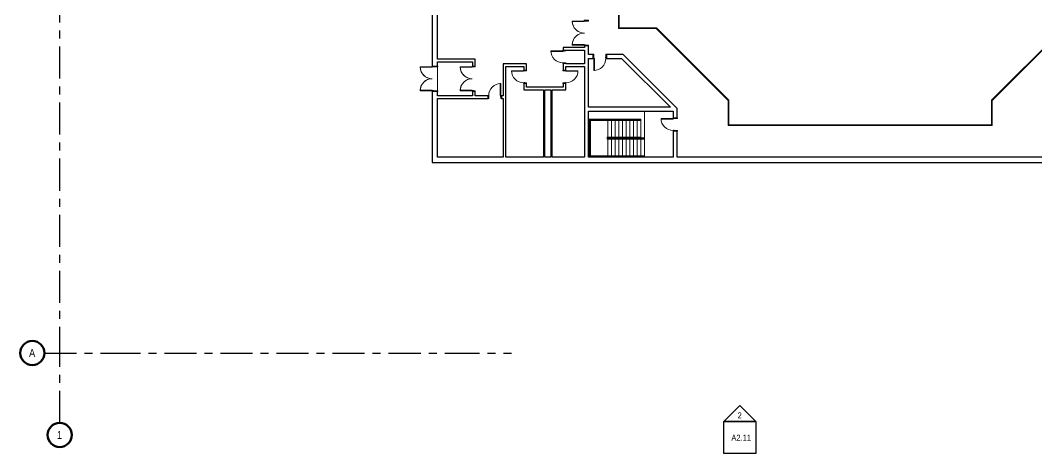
# Model space of a CAD drawing. Header units: inches. Extents: x -2612 to 2941, y -1924 to 1652.
# Drawn here: x -2612 to 434, y -1924 to -625 of the extents above; entities that cross this region are included whole.
import ezdxf

# ---------------------------------------------------------------- set-up
doc = ezdxf.new("R2010")
doc.units = ezdxf.units.IN
doc.header["$MEASUREMENT"] = 0
doc.linetypes.add('Grid Line', pattern=[168, 96, -24, 24, -24])
for name, color, linetype, lineweight in [('A-DOOR', 31, 'Continuous', 9), ('A-DOOR-FRAM', 31, 'Continuous', 15), ('A-FLOR', 192, 'Continuous', 9), ('A-FLOR-HRAL', 11, 'Continuous', 9), ('A-WALL', 113, 'Continuous', 9), ('G-ANNO-SYMB', 111, 'Continuous', 9), ('S-GRID', 1, 'Continuous', 9), ('S-GRID-IDEN', 1, 'Continuous', 50), ('S-STRS', 31, 'Continuous', 9)]:
    doc.layers.add(name, color=color, linetype=linetype, lineweight=lineweight)
doc.styles.add('Arial Narrow', font='ARIALN.TTF', dxfattribs={"height": 18})
doc.styles.add('Arial Narrow_1', font='ARIALN.TTF', dxfattribs={"height": 24})

# ---------------------------------------------------------------- blocks, each defined once
blk = doc.blocks.new('Door-Single_CE_ - HM Door-2_ HM Frame-5129041-LEVEL 1 - Map Export')
at = {"layer": 'A-DOOR'}
for p, q in [((18, 42.5), (16.25, 42.5)), ((16.25, 42.5), (16.25, 6.5)), ((18, 6.5), (18, 42.5)), ((16.25, 6.5), (18, 6.5))]:
    blk.add_line(p, q, dxfattribs=at)
at = {"layer": 'A-DOOR', "lineweight": 15}
for p, q in [((18, 42.5), (16.25, 42.5)), ((16.25, 42.5), (16.25, 6.5)), ((18, 6.5), (18, 42.5)), ((18, 6.5), (16.25, 6.5))]:
    blk.add_line(p, q, dxfattribs=at)
at = {"layer": 'A-DOOR'}
blk.add_arc((18, 6.5), 36, 90, 180.5, dxfattribs=at)
blk.add_arc((18, 6.5), 36, 90, 180.5, dxfattribs=at)
blk.add_arc((18, 6.5), 36, 90, 180.5, dxfattribs=at)
blk.add_arc((18, 6.5), 36, 90, 180.5, dxfattribs=at)
at = {"layer": 'A-DOOR-FRAM'}
for p, q in [((-18, 6.5), (-20, 6.5)), ((-20, 6.5), (-20, -6.5)), ((-18, 4.75), (-18, 6.5)), ((-17.5, 4.75), (-18, 4.75)), ((-18, -6.5), (-18, 2.75)), ((-18, 2.75), (-17.5, 2.75)), ((-17.5, 2.75), (-17.5, 4.75)), ((18, 4.75), (17.5, 4.75)), ((17.5, 4.75), (17.5, 2.75)), ((17.5, 2.75), (18, 2.75)), ((20, 6.5), (18, 6.5)), ((18, 6.5), (18, 4.75)), ((18, 2.75), (18, -6.5)), ((20, -6.5), (20, 6.5)), ((-20, -6.5), (-18, -6.5)), ((18, -6.5), (20, -6.5))]:
    blk.add_line(p, q, dxfattribs=at)
blk = doc.blocks.new('Railing - Railing-5147233-LEVEL 1 - Map Export')
at = {"layer": 'A-FLOR-HRAL'}
for p, q in [((-905.3, -923.2), (-851.3, -923.2)), ((-905.3, -1033.2), (-905.3, -923.2)), ((-903.3, -925.2), (-851.3, -925.2)), ((-903.3, -1031.2), (-903.3, -925.2)), ((-851.3, -923.2), (-752.3, -923.2)), ((-851.3, -925.2), (-752.3, -925.2)), ((-752.3, -923.2), (-752.3, -925.2)), ((-851.3, -1033.2), (-905.3, -1033.2)), ((-851.3, -1031.2), (-903.3, -1031.2)), ((-741.3, -1031.2), (-851.3, -1031.2)), ((-741.3, -1033.2), (-851.3, -1033.2))]:
    blk.add_line(p, q, dxfattribs=at)
blk = doc.blocks.new('Railing - Railing-5147237-LEVEL 1 - Map Export')
at = {"layer": 'A-FLOR-HRAL'}
for p, q in [((-853.3, -975.2), (-752.3, -975.2)), ((-853.3, -981.2), (-853.3, -975.2)), ((-851.3, -981.2), (-853.3, -981.2)), ((-852.3, -977.2), (-752.3, -977.2)), ((-851.3, -979.2), (-852.3, -979.2)), ((-829.2, -979.2), (-851.3, -979.2)), ((-741.3, -981.2), (-851.3, -981.2)), ((-752.3, -975.2), (-752.3, -977.2)), ((-741.3, -979.2), (-752.3, -979.2))]:
    blk.add_line(p, q, dxfattribs=at)
blk = doc.blocks.new('Door-Double-Lite_CE_ - WD Door-2_ HM Frame-LG Lite-5150793-LEVEL 1 - Map Export')
at = {"layer": 'A-DOOR'}
for p, q in [((-36, 42.5), (-36, 6.5)), ((-34.25, 42.5), (-36, 42.5)), ((-36, 6.16), (-36, 42.5)), ((-34.25, 6.5), (-34.25, 42.5)), ((36, 42.5), (34.25, 42.5)), ((34.25, 42.5), (34.25, 6.5)), ((36, 6.5), (36, 42.5)), ((36, 6.16), (36, 42.5)), ((-36, 6.5), (-34.25, 6.5)), ((34.25, 6.5), (36, 6.5))]:
    blk.add_line(p, q, dxfattribs=at)
for centre, start, end in [((-36, 6.5), 359.5, 90), ((-36, 6.5), 359.5, 87.19661), ((36, 6.5), 90, 180.5), ((36, 6.5), 92.80339, 180.5)]:
    blk.add_arc(centre, 36, start, end, dxfattribs=at)
at = {"layer": 'A-DOOR-FRAM'}
for p, q in [((-36, 6.5), (-38, 6.5)), ((-38, 6.5), (-38, -6.5)), ((-36, 4.75), (-36, 6.5)), ((-35.5, 4.75), (-36, 4.75)), ((-36, -6.5), (-36, 2.75)), ((-36, 2.75), (-35.5, 2.75)), ((-35.5, 2.75), (-35.5, 4.75)), ((36, 4.75), (35.5, 4.75)), ((35.5, 4.75), (35.5, 2.75)), ((35.5, 2.75), (36, 2.75)), ((38, 6.5), (36, 6.5)), ((36, 6.5), (36, 4.75)), ((36, 2.75), (36, -6.5)), ((38, -6.5), (38, 6.5)), ((-38, -6.5), (-36, -6.5)), ((36, -6.5), (38, -6.5))]:
    blk.add_line(p, q, dxfattribs=at)
blk = doc.blocks.new('Door-Double-Lite_CE_ - WD Door-2_ HM Frame-LG Lite-5146037-LEVEL 1 - Map Export')
at = {"layer": 'A-DOOR'}
for p, q in [((-36, 40.5), (-36, 4.5)), ((-34.25, 40.5), (-36, 40.5)), ((-36, 4.16), (-36, 40.5)), ((-34.25, 4.5), (-34.25, 40.5)), ((36, 40.5), (34.25, 40.5)), ((34.25, 40.5), (34.25, 4.5)), ((36, 4.5), (36, 40.5)), ((36, 4.16), (36, 40.5)), ((-36, 4.5), (-34.25, 4.5)), ((34.25, 4.5), (36, 4.5))]:
    blk.add_line(p, q, dxfattribs=at)
for centre, start, end in [((-36, 4.5), 359.5, 90), ((-36, 4.5), 359.5, 87.19661), ((36, 4.5), 90, 180.5), ((36, 4.5), 92.80339, 180.5)]:
    blk.add_arc(centre, 36, start, end, dxfattribs=at)
at = {"layer": 'A-DOOR-FRAM'}
for p, q in [((-36, 4.5), (-38, 4.5)), ((-38, 4.5), (-38, -4.5)), ((-36, 2.75), (-36, 4.5)), ((-35.5, 2.75), (-36, 2.75)), ((-36, -4.5), (-36, 0.75)), ((-36, 0.75), (-35.5, 0.75)), ((-35.5, 0.75), (-35.5, 2.75)), ((36, 2.75), (35.5, 2.75)), ((35.5, 2.75), (35.5, 0.75)), ((35.5, 0.75), (36, 0.75)), ((38, 4.5), (36, 4.5)), ((36, 4.5), (36, 2.75)), ((36, 0.75), (36, -4.5)), ((38, -4.5), (38, 4.5)), ((-38, -4.5), (-36, -4.5)), ((36, -4.5), (38, -4.5))]:
    blk.add_line(p, q, dxfattribs=at)
blk = doc.blocks.new('Door-Double-Lite_CE_ - WD Door-2_ HM Frame-LG Lite-5159899-LEVEL 1 - Map Export')
at = {"layer": 'A-DOOR'}
for p, q in [((-36, 44.5), (-36, 8.5)), ((-34.25, 44.5), (-36, 44.5)), ((-36, 8.16), (-36, 44.5)), ((-34.25, 8.5), (-34.25, 44.5)), ((36, 44.5), (34.25, 44.5)), ((34.25, 44.5), (34.25, 8.5)), ((36, 8.5), (36, 44.5)), ((36, 8.16), (36, 44.5)), ((-36, 8.5), (-34.25, 8.5)), ((34.25, 8.5), (36, 8.5))]:
    blk.add_line(p, q, dxfattribs=at)
for centre, start, end in [((-36, 8.5), 359.5, 90), ((-36, 8.5), 359.5, 87.19661), ((36, 8.5), 90, 180.5), ((36, 8.5), 92.78996, 180.5)]:
    blk.add_arc(centre, 36, start, end, dxfattribs=at)
at = {"layer": 'A-DOOR-FRAM'}
for p, q in [((-36, 8.5), (-38, 8.5)), ((-38, 8.5), (-38, -8.5)), ((-36, 6.75), (-36, 8.5)), ((-35.5, 6.75), (-36, 6.75)), ((-36, -8.5), (-36, 4.75)), ((-36, 4.75), (-35.5, 4.75)), ((-35.5, 4.75), (-35.5, 6.75)), ((36, 6.75), (35.5, 6.75)), ((35.5, 6.75), (35.5, 4.75)), ((35.5, 4.75), (36, 4.75)), ((38, 8.5), (36, 8.5)), ((36, 8.5), (36, 6.75)), ((36, 4.75), (36, -8.5)), ((38, -8.5), (38, 8.5)), ((-38, -8.5), (-36, -8.5)), ((36, -8.5), (38, -8.5))]:
    blk.add_line(p, q, dxfattribs=at)
blk = doc.blocks.new('Door-Single_CE_ - HM Door-2_ HM Frame-5129900-LEVEL 1 - Map Export')
at = {"layer": 'A-DOOR'}
for p, q in [((16.25, -40.5), (16.25, -4.5)), ((16.25, -4.5), (18, -4.5)), ((18, -4.5), (18, -40.5)), ((18, -40.5), (16.25, -40.5))]:
    blk.add_line(p, q, dxfattribs=at)
at = {"layer": 'A-DOOR', "lineweight": 15}
for p, q in [((16.25, -40.5), (16.25, -4.5)), ((18, -4.5), (16.25, -4.5)), ((18, -4.5), (18, -40.5)), ((18, -40.5), (16.25, -40.5))]:
    blk.add_line(p, q, dxfattribs=at)
at = {"layer": 'A-DOOR'}
blk.add_arc((18, -4.5), 36, 179.5, 270, dxfattribs=at)
blk.add_arc((18, -4.5), 36, 179.5, 270, dxfattribs=at)
blk.add_arc((18, -4.5), 36, 179.5, 270, dxfattribs=at)
blk.add_arc((18, -4.5), 36, 179.5, 270, dxfattribs=at)
at = {"layer": 'A-DOOR-FRAM'}
for p, q in [((-20, 4.5), (-18, 4.5)), ((-20, -4.5), (-20, 4.5)), ((-18, 4.5), (-18, -0.75)), ((18, 4.5), (20, 4.5)), ((18, -0.75), (18, 4.5)), ((20, 4.5), (20, -4.5)), ((-18, -4.5), (-20, -4.5)), ((-18, -0.75), (-17.5, -0.75)), ((-18, -2.75), (-18, -4.5)), ((-17.5, -2.75), (-18, -2.75)), ((-17.5, -0.75), (-17.5, -2.75)), ((17.5, -0.75), (18, -0.75)), ((17.5, -2.75), (17.5, -0.75)), ((18, -2.75), (17.5, -2.75)), ((18, -4.5), (18, -2.75)), ((20, -4.5), (18, -4.5))]:
    blk.add_line(p, q, dxfattribs=at)
blk = doc.blocks.new('Door-Single_CE_ - HM Door-2_ HM Frame-5130917-LEVEL 1 - Map Export')
at = {"layer": 'A-DOOR'}
for p, q in [((18, 40.5), (16.25, 40.5)), ((16.25, 40.5), (16.25, 4.5)), ((18, 4.5), (18, 40.5)), ((16.25, 4.5), (18, 4.5))]:
    blk.add_line(p, q, dxfattribs=at)
at = {"layer": 'A-DOOR', "lineweight": 15}
for p, q in [((18, 40.5), (16.25, 40.5)), ((16.25, 40.5), (16.25, 4.5)), ((18, 4.5), (18, 40.5)), ((18, 4.5), (16.25, 4.5))]:
    blk.add_line(p, q, dxfattribs=at)
at = {"layer": 'A-DOOR'}
blk.add_arc((18, 4.5), 36, 90, 180.5, dxfattribs=at)
blk.add_arc((18, 4.5), 36, 90, 180.5, dxfattribs=at)
blk.add_arc((18, 4.5), 36, 90, 180.5, dxfattribs=at)
blk.add_arc((18, 4.5), 36, 90, 180.5, dxfattribs=at)
at = {"layer": 'A-DOOR-FRAM'}
for p, q in [((-18, 4.5), (-20, 4.5)), ((-20, 4.5), (-20, -4.5)), ((-18, 2.75), (-18, 4.5)), ((-17.5, 2.75), (-18, 2.75)), ((-18, -4.5), (-18, 0.75)), ((-18, 0.75), (-17.5, 0.75)), ((-17.5, 0.75), (-17.5, 2.75)), ((18, 2.75), (17.5, 2.75)), ((17.5, 2.75), (17.5, 0.75)), ((17.5, 0.75), (18, 0.75)), ((20, 4.5), (18, 4.5)), ((18, 4.5), (18, 2.75)), ((18, 0.75), (18, -4.5)), ((20, -4.5), (20, 4.5)), ((-20, -4.5), (-18, -4.5)), ((18, -4.5), (20, -4.5))]:
    blk.add_line(p, q, dxfattribs=at)
blk = doc.blocks.new('Railing - Railing-5191804-LEVEL 1 - Map Export')
at = {"layer": 'A-FLOR-HRAL'}
for p, q in [((-490.8, 961.8), (-268.8, 961.8)), ((-490.8, 961.8), (-488.8, 959.8)), ((-490.8, 901.7), (-490.8, 961.8)), ((-268.8, 959.8), (-488.8, 959.8)), ((-488.8, 959.8), (-488.8, 900.9)), ((79.2, 961.8), (301.2, 961.8)), ((299.2, 959.8), (79.2, 959.8)), ((301.2, 961.8), (299.2, 959.8)), ((299.2, 900.9), (299.2, 959.8)), ((301.2, 961.8), (301.2, 901.7)), ((-706.3, 686.2), (-490.8, 901.7)), ((-488.8, 900.9), (-705.5, 684.2)), ((-490.8, 901.7), (-488.8, 900.9)), ((301.2, 901.7), (299.2, 900.9)), ((515.8, 684.2), (299.2, 900.9)), ((301.2, 901.7), (516.6, 686.2)), ((-819.3, 686.2), (-706.3, 686.2)), ((-819.3, 686.2), (-817.3, 684.2)), ((-819.3, -649.6), (-819.3, 686.2)), ((-705.5, 684.2), (-817.3, 684.2)), ((-817.3, 684.2), (-817.3, -647.6)), ((-706.3, 686.2), (-705.5, 684.2)), ((516.6, 686.2), (515.8, 684.2)), ((627.7, 684.2), (515.8, 684.2)), ((516.6, 686.2), (629.7, 686.2)), ((629.7, 686.2), (627.7, 684.2)), ((627.7, -647.6), (627.7, 684.2)), ((629.7, 686.2), (629.7, -649.6)), ((-819.3, -649.6), (-817.3, -647.6)), ((-706.3, -649.6), (-819.3, -649.6)), ((-817.3, -647.6), (-705.5, -647.6)), ((-706.3, -649.6), (-705.5, -647.6)), ((-490.8, -865.1), (-706.3, -649.6)), ((-705.5, -647.6), (-488.8, -864.3)), ((299.2, -864.3), (515.8, -647.6)), ((516.6, -649.6), (301.2, -865.1)), ((516.6, -649.6), (515.8, -647.6)), ((515.8, -647.6), (627.7, -647.6)), ((629.7, -649.6), (516.6, -649.6)), ((629.7, -649.6), (627.7, -647.6)), ((-490.8, -865.1), (-488.8, -864.3)), ((-490.8, -940.2), (-490.8, -865.1)), ((-488.8, -864.3), (-488.8, -938.2)), ((299.2, -938.2), (299.2, -864.3)), ((301.2, -865.1), (299.2, -864.3)), ((301.2, -865.1), (301.2, -940.2)), ((-490.8, -940.2), (-488.8, -938.2)), ((301.2, -940.2), (-490.8, -940.2)), ((-488.8, -938.2), (299.2, -938.2)), ((301.2, -940.2), (299.2, -938.2))]:
    blk.add_line(p, q, dxfattribs=at)
blk = doc.blocks.new('Elevation - Detail Number_CE_-134675-LEVEL 1 - Map Export')
at = {"layer": 'G-ANNO-SYMB', "lineweight": 25}
for p, q in [((-0.25, -0.25), (-0.25, 0.25)), ((-0.25, 0.25), (0.25, 0.25)), ((0.25, 0.25), (0.25, -0.25)), ((0.25, -0.25), (-0.25, -0.25))]:
    blk.add_line(p, q, dxfattribs=at)
blk = doc.blocks.new('Elevation - Detail Number_CE_-46063-LEVEL 1 - Map Export')
at = {"layer": 'G-ANNO-SYMB', "lineweight": 25}
for p, q in [((0, 0.25), (-0.25, 0)), ((0.25, 0), (0, 0.25)), ((-0.25, 0), (0.25, 0))]:
    blk.add_line(p, q, dxfattribs=at)
blk = doc.blocks.new('Grid - Grid Head-Circle_CE_-46466-LEVEL 1 - Map Export')
at = {"layer": 'S-GRID-IDEN'}
blk.add_circle((0, 0), 0.188, dxfattribs=at)

msp = doc.modelspace()

# ---------------------------------------------------------------- linework, layer by layer
at = {"layer": 'A-FLOR'}
for p, q in [((-1361.3, -764.2), (-1361.3, -836.2)), ((-741.3, -897.7), (-741.3, -1035.2))]:
    msp.add_line(p, q, dxfattribs=at)
at = {"layer": 'A-WALL', "color": 7, "lineweight": 25}
for p, q in [((-1377.3, -166.7), (-1377.3, -762.2)), ((-1361.3, -741.2), (-1361.3, -158.7)), ((-985.3, -706.2), (-985.3, -714.7)), ((-921.3, -706.2), (-985.3, -706.2)), ((-985.3, -714.7), (-977.3, -714.7)), ((-977.3, -714.7), (-977.3, -714.2)), ((-977.3, -714.2), (-921.3, -714.2)), ((-909.3, -701.2), (-921.3, -701.2)), ((-921.3, -701.2), (-921.3, -706.2)), ((-921.3, -714.2), (-921.3, -755.2)), ((-909.3, -727.2), (-909.3, -701.2)), ((-895.3, -727.2), (-909.3, -727.2)), ((-895.3, -739.2), (-895.3, -727.2)), ((-805.3, -727.2), (-855.3, -727.2)), ((-855.3, -727.2), (-855.3, -739.2)), ((-643.3, -889.2), (-805.3, -727.2)), ((-1249.3, -741.2), (-1361.3, -741.2)), ((-1361.3, -762.2), (-1361.3, -749.2)), ((-1361.3, -749.2), (-1257.3, -749.2)), ((-1257.3, -749.2), (-1257.3, -762.2)), ((-1249.3, -762.2), (-1249.3, -741.2)), ((-1165.3, -755.2), (-1165.3, -851.2)), ((-1095.3, -755.2), (-1165.3, -755.2)), ((-1095.3, -774.2), (-1095.3, -755.2)), ((-977.3, -754.7), (-985.3, -754.7)), ((-985.3, -754.7), (-985.3, -774.2)), ((-977.3, -755.2), (-977.3, -754.7)), ((-921.3, -755.2), (-977.3, -755.2)), ((-909.3, -885.7), (-909.3, -739.2)), ((-909.3, -739.2), (-895.3, -739.2)), ((-855.3, -739.2), (-810.3, -739.2)), ((-810.3, -739.2), (-663.8, -885.7)), ((-1377.3, -762.2), (-1361.3, -762.2)), ((-1257.3, -762.2), (-1249.3, -762.2)), ((-1157.3, -1035.2), (-1157.3, -763.2)), ((-1157.3, -763.2), (-1103.3, -763.2)), ((-1103.3, -763.2), (-1103.3, -774.2)), ((-1103.3, -774.2), (-1095.3, -774.2)), ((-985.3, -774.2), (-977.3, -774.2)), ((-977.3, -774.2), (-977.3, -763.2)), ((-977.3, -763.2), (-921.3, -763.2)), ((-921.3, -763.2), (-921.3, -1035.2)), ((-1103.3, -814.2), (-1103.3, -833.2)), ((-1095.3, -814.2), (-1103.3, -814.2)), ((-1095.3, -825.2), (-1095.3, -814.2)), ((-977.3, -814.2), (-985.3, -814.2)), ((-985.3, -814.2), (-985.3, -825.2)), ((-977.3, -833.2), (-977.3, -814.2)), ((-1361.3, -838.2), (-1377.3, -838.2)), ((-1377.3, -838.2), (-1377.3, -1051.2)), ((-1361.3, -851.2), (-1361.3, -838.2)), ((-1257.3, -851.2), (-1361.3, -851.2)), ((-1249.3, -838.2), (-1257.3, -838.2)), ((-1257.3, -838.2), (-1257.3, -851.2)), ((-1249.3, -851.2), (-1249.3, -838.2)), ((-1210.3, -851.2), (-1249.3, -851.2)), ((-1210.3, -859.2), (-1210.3, -851.2)), ((-1165.3, -851.2), (-1170.3, -851.2)), ((-1170.3, -851.2), (-1170.3, -859.2)), ((-1103.3, -833.2), (-1044.3, -833.2)), ((-985.3, -825.2), (-1095.3, -825.2)), ((-1044.3, -833.2), (-1044.3, -1035.2)), ((-1040.3, -1035.2), (-1040.3, -833.2)), ((-1040.3, -833.2), (-1022.3, -833.2)), ((-1022.3, -833.2), (-1022.3, -1035.2)), ((-1018.3, -1035.2), (-1018.3, -833.2)), ((-1018.3, -833.2), (-977.3, -833.2)), ((-1361.3, -1035.2), (-1361.3, -859.2)), ((-1361.3, -859.2), (-1210.3, -859.2)), ((-1170.3, -859.2), (-1165.3, -859.2)), ((-1165.3, -859.2), (-1165.3, -1035.2)), ((-663.8, -885.7), (-909.3, -885.7)), ((-909.3, -1035.2), (-909.3, -897.7)), ((-909.3, -897.7), (-655.3, -897.7)), ((-655.3, -897.7), (-655.3, -917.2)), ((-643.3, -917.2), (-643.3, -889.2)), ((-655.3, -917.2), (-643.3, -917.2)), ((-643.3, -957.2), (-655.3, -957.2)), ((-655.3, -957.2), (-655.3, -1035.2)), ((-643.3, -1035.2), (-643.3, -957.2)), ((-1165.3, -1035.2), (-1361.3, -1035.2)), ((-1044.3, -1035.2), (-1157.3, -1035.2)), ((-1022.3, -1035.2), (-1040.3, -1035.2)), ((-921.3, -1035.2), (-1018.3, -1035.2)), ((-655.3, -1035.2), (-909.3, -1035.2)), ((453.7, -1035.2), (-643.3, -1035.2)), ((-1377.3, -1051.2), (883.7, -1051.2))]:
    msp.add_line(p, q, dxfattribs=at)
at = {"layer": 'S-GRID', "linetype": 'Grid Line', "lineweight": 25}
for p, q in [((-2494.1, -1639.7), (-2494.1, -557.3)), ((-2540.1, -1622.1), (-2348.1, -1622.1)), ((-2494.1, -1831.7), (-2494.1, -1639.7)), ((-2348.1, -1622.1), (-1331.7, -1622.1)), ((-1331.7, -1622.1), (-1139.7, -1622.1))]:
    msp.add_line(p, q, dxfattribs=at)
at = {"layer": 'S-STRS'}
for p, q in [((-907.3, -921.2), (-907.3, -1035.2)), ((-860, -921.2), (-907.3, -921.2)), ((-860, -921.2), (-752.3, -921.2)), ((-851.3, -925.2), (-851.3, -975.2)), ((-840.3, -925.2), (-840.3, -975.2)), ((-829.3, -925.2), (-829.3, -975.2)), ((-818.3, -925.2), (-818.3, -975.2)), ((-807.3, -925.2), (-807.3, -975.2)), ((-796.3, -925.2), (-796.3, -975.2)), ((-785.3, -925.2), (-785.3, -975.2)), ((-774.3, -925.2), (-774.3, -975.2)), ((-763.3, -925.2), (-763.3, -975.2)), ((-752.3, -923.2), (-752.3, -921.2)), ((-752.3, -925.2), (-752.3, -975.2)), ((-851.3, -1031.2), (-851.3, -981.2)), ((-840.3, -1031.2), (-840.3, -981.2)), ((-829.3, -1031.2), (-829.3, -981.2)), ((-829.2, -979.2), (-752.3, -979.2)), ((-818.3, -1031.2), (-818.3, -981.2)), ((-807.3, -1031.2), (-807.3, -981.2)), ((-796.3, -1031.2), (-796.3, -981.2)), ((-785.3, -1031.2), (-785.3, -981.2)), ((-774.3, -1031.2), (-774.3, -981.2)), ((-763.3, -1031.2), (-763.3, -981.2)), ((-752.3, -979.2), (-752.3, -977.2)), ((-741.3, -977.2), (-752.3, -977.2)), ((-752.3, -1031.2), (-752.3, -981.2))]:
    msp.add_line(p, q, dxfattribs=at)

# ---------------------------------------------------------------- block references
at = {"layer": 'A-DOOR'}
for name, p, rotation in [('Door-Double-Lite_CE_ - WD Door-2_ HM Frame-LG Lite-5150793-LEVEL 1 - Map Export', (-915.3, -663.2), 89.99999999999972), ('Door-Single_CE_ - HM Door-2_ HM Frame-5130917-LEVEL 1 - Map Export', (-981.3, -734.7), 89.99999999999976), ('Door-Single_CE_ - HM Door-2_ HM Frame-5129041-LEVEL 1 - Map Export', (-875.3, -733.2), 180), ('Door-Double-Lite_CE_ - WD Door-2_ HM Frame-LG Lite-5159899-LEVEL 1 - Map Export', (-1369.3, -800.2), 89.99999999999991), ('Door-Double-Lite_CE_ - WD Door-2_ HM Frame-LG Lite-5146037-LEVEL 1 - Map Export', (-1253.3, -800.2), 89.99999999999991), ('Door-Single_CE_ - HM Door-2_ HM Frame-5130917-LEVEL 1 - Map Export', (-1099.3, -794.2), 89.99999999999976), ('Door-Single_CE_ - HM Door-2_ HM Frame-5129900-LEVEL 1 - Map Export', (-981.3, -794.2), 89.99999999999976), ('Door-Single_CE_ - HM Door-2_ HM Frame-5129041-LEVEL 1 - Map Export', (-649.3, -937.2), 89.99999999999974)]:
    msp.add_blockref(name, p, dxfattribs=dict(at, rotation=rotation))
msp.add_blockref('Door-Single_CE_ - HM Door-2_ HM Frame-5130917-LEVEL 1 - Map Export', (-1190.3, -855.2), dxfattribs=at)
at = {"layer": 'A-FLOR-HRAL'}
for name in ['Railing - Railing-5191804-LEVEL 1 - Map Export', 'Railing - Railing-5147233-LEVEL 1 - Map Export', 'Railing - Railing-5147237-LEVEL 1 - Map Export']:
    msp.add_blockref(name, (0, 0), dxfattribs=at)
at = {"layer": 'G-ANNO-SYMB', "lineweight": 25, "extrusion": (0, 0, -1), "xscale": 191.9999999999999, "yscale": 191.9999999999999, "zscale": 191.9999999999999}
msp.add_blockref('Elevation - Detail Number_CE_-46063-LEVEL 1 - Map Export', (455.3, -1827.7), dxfattribs=at)
at = {"layer": 'G-ANNO-SYMB', "lineweight": 25, "xscale": 191.9999999999999, "yscale": 191.9999999999999, "zscale": 191.9999999999999, "rotation": 89.99999999999966}
msp.add_blockref('Elevation - Detail Number_CE_-134675-LEVEL 1 - Map Export', (-455.3, -1875.7), dxfattribs=at)
at = {"layer": 'S-GRID-IDEN', "xscale": 191.9999999999999, "yscale": 191.9999999999999, "zscale": 191.9999999999999, "rotation": 269.9999999999995}
msp.add_blockref('Grid - Grid Head-Circle_CE_-46466-LEVEL 1 - Map Export', (-2576.1, -1622.1), dxfattribs=at)
at = {"layer": 'S-GRID-IDEN', "xscale": 191.9999999999999, "yscale": 191.9999999999999, "zscale": 191.9999999999999}
msp.add_blockref('Grid - Grid Head-Circle_CE_-46466-LEVEL 1 - Map Export', (-2494.1, -1867.7), dxfattribs=at)

# ---------------------------------------------------------------- next in the draw order: texts
at = {"layer": 'G-ANNO-SYMB', "char_height": 18, "attachment_point": 1, "style": 'Arial Narrow', "bg_fill": 3, "box_fill_scale": 1.25, "bg_fill_color": 9, "bg_fill_true_color": 13158600, "bg_fill_transparency": 0}
for s, insert, width in [('2', (-462.4, -1800.1), 13.938), ('A2.11', (-480.9, -1867), 66.054)]:
    msp.add_mtext(s, dxfattribs=dict(at, insert=insert, width=width))
at = {"layer": 'S-GRID-IDEN', "lineweight": 9, "char_height": 24, "attachment_point": 1, "style": 'Arial Narrow_1', "bg_fill": 3, "box_fill_scale": 1.25, "bg_fill_color": 9, "bg_fill_true_color": 13158600, "bg_fill_transparency": 0}
for s, insert, width in [('A', (-2585.8, -1609.9), 22.422), ('1', (-2502.1, -1855.7), 18.786)]:
    msp.add_mtext(s, dxfattribs=dict(at, insert=insert, width=width))

doc.saveas('drawing.dxf')
